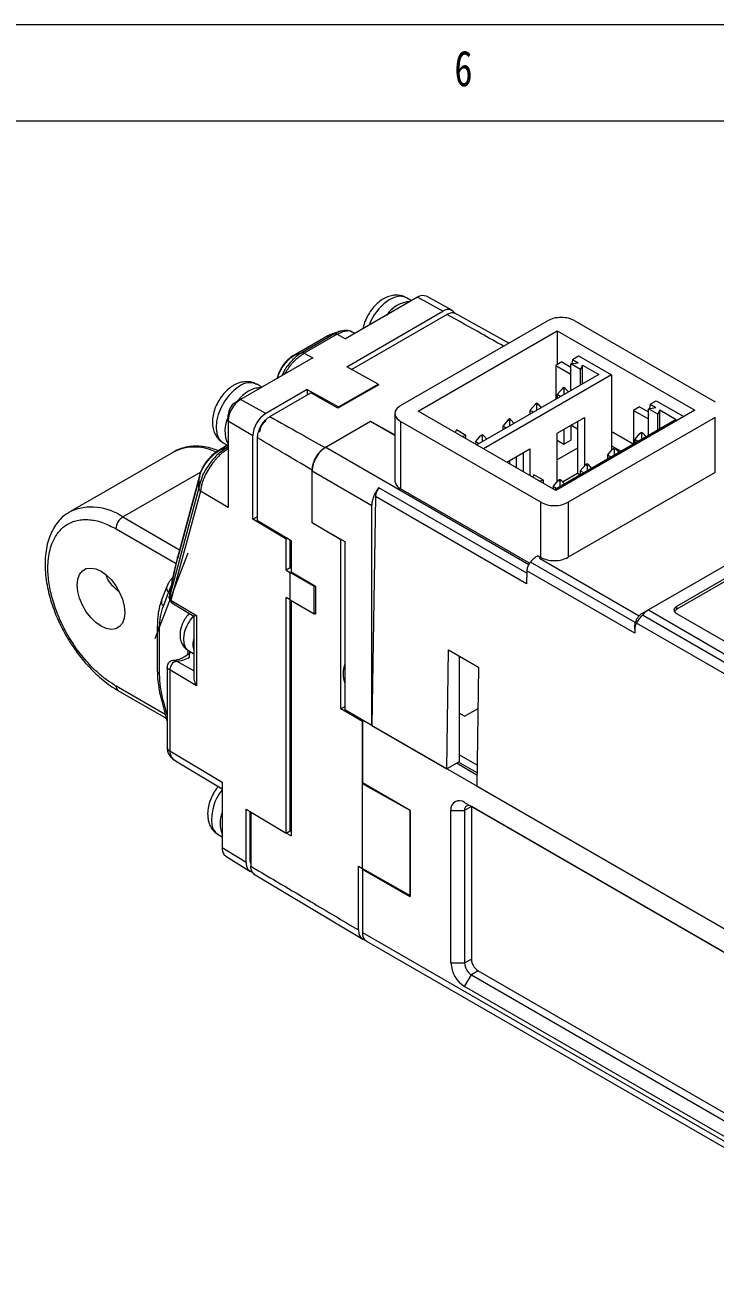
# Paper-space layout '시트2-ENG' of a CAD drawing. Header units: millimetres. Extents: x 5 to 415, y 5 to 292.
# Drawn here: x 261.9 to 297.7, y 227.4 to 292 of the extents above; entities that cross this region are included whole.
import ezdxf

# ---------------------------------------------------------------- set-up
doc = ezdxf.new("R2010")
doc.units = ezdxf.units.MM
doc.linetypes.add('CENTERX2', pattern=[20.32, 12.7, -2.54, 2.54, -2.54])
doc.layers.add('CENTER_LINE', color=7, linetype='CENTERX2')
doc.styles.add('SLDTEXTSTYLE3', font='TXT', dxfattribs={"width": 0.75})

psp = doc.layouts.new('시트2-ENG')

# ---------------------------------------------------------------- linework, layer by layer
at = {"color": 7, "linetype": 'Continuous', "lineweight": 18}
for p, q in [((415, 292), (5, 292)), ((410.25, 287), (10, 287)), ((284.035, 277.176), (282.711, 277.903)), ((282.257, 277.854), (278.513, 275.693)), ((281.943, 277.673), (281.683, 277.823)), ((283.565, 277.125), (282.257, 277.854)), ((278.58, 274.248), (283.565, 277.125)), ((278.83, 274.109), (283.778, 276.965)), ((281.373, 272.227), (289.01, 276.635)), ((286.992, 275.47), (284.196, 277.028)), ((290.424, 276.635), (297.708, 272.431)), ((277.947, 275.96), (276.244, 274.976)), ((278.073, 275.938), (276.369, 274.954)), ((277.947, 275.96), (277.596, 275.851)), ((278.159, 276.06), (277.815, 275.946)), ((278.073, 275.938), (278.513, 275.693)), ((278.295, 276.105), (278.199, 276.073)), ((279.007, 275.978), (278.883, 276.047)), ((282.293, 271.941), (289.505, 276.104)), ((289.505, 276.104), (296.647, 271.982)), ((289.505, 276.104), (289.505, 274.349)), ((277.53, 275.823), (275.821, 274.836)), ((277.596, 275.851), (275.893, 274.868)), ((277.726, 275.914), (277.522, 275.818)), ((276.809, 274.709), (273.065, 272.548)), ((275.893, 274.868), (276.244, 274.976)), ((276.369, 274.954), (276.809, 274.709)), ((290.302, 274.624), (290.62, 274.808)), ((290.62, 274.808), (292.334, 273.818)), ((280.207, 273.341), (278.58, 274.248)), ((289.753, 274.492), (289.434, 274.308)), ((289.434, 274.308), (290.177, 273.88)), ((289.434, 274.308), (289.434, 272.553)), ((289.753, 274.492), (290.211, 274.227)), ((290.211, 274.082), (290.177, 273.88)), ((290.211, 274.391), (290.601, 274.451)), ((290.709, 274.103), (290.211, 274.391)), ((290.211, 273.001), (290.211, 274.391)), ((290.302, 274.624), (290.264, 274.399)), ((290.302, 274.624), (290.601, 274.451)), ((290.813, 274.329), (290.709, 274.103)), ((290.709, 273.289), (290.709, 274.103)), ((290.813, 274.329), (291.662, 273.839)), ((290.813, 273.349), (290.813, 274.329)), ((274.997, 273.743), (274.964, 273.644)), ((274.988, 273.658), (275.001, 273.698)), ((291.662, 273.839), (285.333, 270.185)), ((292.334, 273.818), (285.687, 269.981)), ((292.334, 273.818), (292.334, 269.9)), ((274.165, 273.183), (273.904, 273.333)), ((276.53, 273.064), (274.373, 271.819)), ((274.585, 271.658), (276.706, 272.883)), ((276.53, 273.064), (278.156, 272.158)), ((276.53, 273.064), (276.53, 272.781)), ((278.121, 272.086), (276.706, 272.883)), ((280.242, 273.311), (278.121, 272.086)), ((278.156, 272.158), (280.207, 273.341)), ((280.207, 273.341), (280.207, 273.291)), ((280.207, 273.331), (280.242, 273.311)), ((289.505, 272.798), (289.788, 273.124)), ((289.682, 272.696), (289.505, 272.798)), ((289.505, 272.798), (289.505, 272.594)), ((289.859, 273.165), (289.788, 273.124)), ((289.788, 273.124), (289.859, 273.084)), ((289.929, 273.124), (289.859, 273.165)), ((289.859, 273.084), (289.929, 273.124)), ((289.859, 273.084), (289.859, 272.798)), ((289.929, 273.124), (290.094, 272.934)), ((273.065, 272.548), (272.782, 272.378)), ((274.373, 271.819), (273.065, 272.548)), ((278.156, 272.158), (278.156, 272.107)), ((288.091, 271.981), (288.374, 272.308)), ((288.444, 272.349), (288.374, 272.308)), ((288.374, 272.308), (288.444, 272.267)), ((288.515, 272.308), (288.444, 272.349)), ((288.444, 272.267), (288.515, 272.308)), ((288.444, 271.982), (288.444, 272.267)), ((288.515, 272.308), (288.68, 272.118)), ((293.783, 272.165), (293.465, 271.981)), ((293.783, 272.165), (294.241, 271.901)), ((294.241, 272.064), (294.632, 272.124)), ((294.739, 271.777), (294.241, 272.064)), ((294.241, 270.674), (294.241, 272.064)), ((294.332, 272.297), (294.294, 272.072)), ((294.332, 272.297), (294.65, 272.481)), ((294.332, 272.297), (294.632, 272.124)), ((294.65, 272.481), (296.081, 271.655)), ((272.415, 271.422), (272.42, 271.752)), ((272.415, 271.422), (272.415, 266.931)), ((273.7, 270.654), (272.415, 271.422)), ((277.449, 270.045), (279.818, 271.413)), ((279.818, 271.41), (277.484, 270.063)), ((279.818, 271.413), (281.08, 270.702)), ((279.818, 271.41), (279.818, 271.413)), ((281.08, 270.681), (279.818, 271.41)), ((281.08, 271.819), (281.08, 268.307)), ((288.657, 267.206), (281.373, 271.41)), ((281.373, 271.41), (281.373, 267.899)), ((289.434, 267.818), (282.293, 271.941)), ((286.959, 271.492), (286.677, 271.165)), ((287.03, 271.532), (286.959, 271.492)), ((286.959, 271.492), (287.03, 271.451)), ((287.101, 271.492), (287.03, 271.532)), ((287.03, 271.451), (287.101, 271.492)), ((287.03, 271.451), (287.03, 271.165)), ((287.266, 271.301), (287.101, 271.492)), ((288.268, 271.879), (288.091, 271.981)), ((288.091, 271.981), (288.091, 271.777)), ((295.692, 271.512), (289.364, 267.859)), ((296.647, 271.982), (289.434, 267.818)), ((289.505, 270.798), (290.919, 271.614)), ((297.708, 271.614), (290.071, 267.206)), ((290.566, 271.41), (290.566, 270.022)), ((290.919, 271.614), (290.919, 269.083)), ((293.465, 271.981), (294.207, 271.553)), ((293.465, 271.981), (293.465, 270.226)), ((294.241, 271.755), (294.207, 271.553)), ((294.844, 272.002), (294.739, 271.777)), ((294.739, 270.962), (294.739, 271.777)), ((294.844, 272.002), (295.692, 271.512)), ((294.844, 271.022), (294.844, 272.002)), ((297.708, 268.756), (297.708, 271.614)), ((284.271, 270.962), (284.211, 270.833)), ((284.769, 270.674), (284.271, 270.962)), ((286.853, 271.063), (286.677, 271.165)), ((286.677, 271.165), (286.677, 270.961)), ((289.505, 268.267), (289.505, 270.798)), ((289.859, 271.002), (289.859, 270.226)), ((290.212, 271.206), (290.212, 270.43)), ((290.566, 271.001), (290.212, 271.205)), ((293.464, 270.226), (292.334, 270.879)), ((292.334, 270.879), (293.464, 270.226)), ((293.536, 270.471), (293.818, 270.798)), ((293.889, 270.838), (293.818, 270.798)), ((293.818, 270.798), (293.889, 270.757)), ((293.96, 270.798), (293.889, 270.838)), ((293.889, 270.757), (293.96, 270.798)), ((293.889, 270.757), (293.889, 270.471)), ((293.96, 270.798), (294.125, 270.607)), ((272.155, 270.302), (272.415, 270.152)), ((273.7, 266.324), (273.7, 270.654)), ((273.945, 266.262), (273.945, 270.55)), ((284.546, 270.64), (284.769, 270.674)), ((284.769, 270.511), (284.769, 270.674)), ((285.262, 270.349), (285.545, 270.675)), ((285.439, 270.247), (285.262, 270.349)), ((285.262, 270.349), (285.262, 270.226)), ((285.616, 270.716), (285.545, 270.675)), ((285.545, 270.675), (285.616, 270.634)), ((285.687, 270.675), (285.616, 270.716)), ((285.616, 270.634), (285.687, 270.675)), ((285.616, 270.634), (285.616, 270.349)), ((285.687, 270.675), (285.852, 270.485)), ((289.505, 270.43), (289.859, 270.226)), ((289.859, 270.226), (290.212, 270.43)), ((292.334, 270.144), (292.828, 269.859)), ((293.712, 270.369), (293.536, 270.471)), ((293.536, 270.471), (293.536, 270.267)), ((269.573, 269.817), (264.199, 266.714)), ((272.334, 270.034), (272.003, 269.932)), ((272.415, 270.09), (272.334, 270.034)), ((286.889, 269.287), (288.091, 269.981)), ((287.384, 269.573), (287.384, 269.002)), ((287.737, 269.777), (287.737, 268.798)), ((288.091, 269.981), (288.091, 268.594)), ((290.566, 270.022), (289.505, 269.409)), ((290.566, 270.022), (290.566, 268.715)), ((292.121, 269.655), (292.404, 269.981)), ((292.298, 269.553), (292.121, 269.655)), ((292.121, 269.655), (292.121, 269.451)), ((292.475, 270.022), (292.404, 269.981)), ((292.404, 269.981), (292.475, 269.94)), ((292.546, 269.981), (292.475, 270.022)), ((292.475, 269.94), (292.546, 269.981)), ((292.475, 269.655), (292.475, 269.94)), ((292.546, 269.981), (292.711, 269.791)), ((276.774, 266.143), (276.774, 268.877)), ((276.777, 268.838), (279.888, 267.042)), ((276.777, 266.143), (276.777, 268.838)), ((287.03, 269.369), (287.03, 269.206)), ((290.99, 269.165), (290.707, 268.838)), ((290.884, 268.736), (290.707, 268.838)), ((290.707, 268.838), (290.707, 268.634)), ((291.061, 269.206), (290.99, 269.165)), ((290.99, 269.165), (291.061, 269.124)), ((291.131, 269.165), (291.061, 269.206)), ((291.061, 269.124), (291.131, 269.165)), ((291.061, 269.124), (291.061, 268.838)), ((291.296, 268.974), (291.131, 269.165)), ((270.909, 268.461), (269.787, 264.275)), ((270.927, 268.584), (269.804, 264.394)), ((270.897, 267.953), (270.909, 268.461)), ((270.941, 268.566), (270.909, 268.461)), ((288.302, 268.635), (288.242, 268.506)), ((288.799, 268.348), (288.302, 268.635)), ((288.576, 268.313), (288.799, 268.348)), ((288.799, 268.184), (288.799, 268.348)), ((289.293, 268.022), (289.576, 268.348)), ((289.646, 268.389), (289.576, 268.348)), ((289.576, 268.348), (289.646, 268.308)), ((289.717, 268.348), (289.646, 268.389)), ((289.646, 268.308), (289.717, 268.348)), ((289.646, 268.308), (289.646, 268.022)), ((289.717, 268.348), (289.882, 268.158)), ((289.788, 268.266), (290.566, 268.715)), ((297.708, 268.756), (290.071, 264.348)), ((290.566, 268.715), (290.707, 268.634)), ((270.897, 267.953), (269.37, 262.289)), ((270.977, 267.791), (269.449, 262.127)), ((272.415, 266.931), (270.977, 267.791)), ((288.066, 264.036), (281.373, 267.899)), ((289.47, 267.92), (289.293, 268.022)), ((289.293, 268.022), (289.293, 267.9)), ((280.067, 267.506), (279.888, 255.61)), ((279.888, 255.61), (279.888, 267.042)), ((287.916, 262.975), (280.067, 267.506)), ((288.657, 264.346), (288.657, 267.206)), ((290.071, 267.206), (290.071, 264.348)), ((303.435, 266.92), (294.243, 261.613)), ((264.158, 266.69), (264.199, 266.714)), ((273.7, 266.324), (273.945, 266.466)), ((275.437, 265.286), (273.7, 266.324)), ((273.945, 266.262), (275.692, 265.229)), ((276.774, 266.143), (276.777, 266.145)), ((278.276, 265.255), (276.774, 266.143)), ((276.777, 266.143), (278.474, 265.163)), ((295.728, 261.817), (303.082, 266.062)), ((303.082, 265.899), (295.728, 261.654)), ((275.517, 265.332), (275.437, 265.286)), ((275.437, 263.678), (275.437, 265.286)), ((275.646, 263.798), (275.646, 265.256)), ((275.692, 265.229), (275.692, 263.596)), ((278.296, 265.267), (278.276, 265.255)), ((278.276, 256.475), (278.276, 265.255)), ((278.474, 265.163), (278.474, 256.426)), ((288.515, 264.425), (288.657, 264.346)), ((288.657, 264.348), (288.586, 264.307)), ((275.646, 263.798), (275.437, 263.678)), ((275.437, 263.678), (275.646, 263.553)), ((275.692, 263.771), (275.646, 263.798)), ((293.56, 260.961), (288.114, 264.103)), ((269.517, 263.092), (269.361, 262.301)), ((269.52, 263.147), (269.373, 262.406)), ((269.522, 263.158), (269.52, 263.147)), ((275.646, 262.132), (275.646, 263.553)), ((276.883, 262.839), (275.646, 263.553)), ((275.692, 263.596), (276.949, 262.852)), ((287.926, 263.64), (287.916, 262.975)), ((293.536, 260.402), (287.926, 263.64)), ((269.237, 262.833), (268.963, 262.122)), ((269.054, 261.815), (269.328, 262.526)), ((276.883, 262.839), (276.928, 262.864)), ((276.883, 261.418), (276.883, 262.839)), ((276.949, 262.852), (276.949, 261.398)), ((269.361, 262.301), (269.361, 262.317)), ((269.449, 262.127), (270.776, 261.334)), ((269.503, 261.98), (270.64, 261.291)), ((275.646, 262.132), (275.437, 262.256)), ((275.437, 250.019), (275.437, 262.256)), ((275.646, 262.132), (276.883, 261.418)), ((275.646, 250.139), (275.646, 262.132)), ((275.692, 262.105), (275.692, 249.88)), ((295.728, 261.654), (295.728, 261.817)), ((270.342, 261.471), (270.342, 261.358)), ((270.636, 261.3), (270.636, 258.103)), ((270.776, 261.334), (270.776, 257.667)), ((276.883, 261.418), (276.949, 261.455)), ((276.949, 261.398), (276.9, 261.427)), ((294.243, 261.613), (293.889, 261.409)), ((298.526, 258.694), (293.929, 261.347)), ((294.243, 261.613), (298.839, 258.96)), ((298.485, 259.817), (295.728, 261.409)), ((268.74, 260.807), (268.74, 258.442)), ((268.858, 258.279), (268.858, 260.643)), ((293.536, 260.609), (293.536, 260.664)), ((293.536, 260.609), (293.536, 260.402)), ((298.432, 258.162), (293.629, 260.935)), ((270.321, 259.285), (270.343, 259.465)), ((270.342, 259.523), (270.342, 259.465)), ((270.343, 259.465), (270.35, 259.515)), ((270.354, 259.506), (270.636, 259.343)), ((270.407, 259.159), (270.418, 259.165)), ((270.414, 259.471), (270.411, 259.331)), ((270.418, 259.165), (270.426, 259.464)), ((283.778, 253.365), (283.87, 259.542)), ((283.87, 259.542), (285.426, 258.644)), ((284.414, 259.229), (284.414, 253.732)), ((269.247, 258.647), (269.247, 254.489)), ((269.387, 258.498), (269.387, 254.289)), ((270.776, 257.667), (269.387, 258.498)), ((278.452, 258.721), (278.474, 258.641)), ((285.426, 258.644), (285.333, 252.467)), ((266.698, 257.435), (269.204, 255.989)), ((268.95, 256.941), (269.224, 255.914)), ((278.474, 256.59), (278.276, 256.475)), ((269.224, 255.913), (269.247, 255.861)), ((279.393, 255.814), (278.276, 256.475)), ((279.888, 255.61), (278.474, 256.426)), ((279.395, 255.895), (279.393, 255.894)), ((284.697, 256.098), (284.414, 256.261)), ((284.697, 256.098), (285.394, 256.5)), ((308.88, 238.872), (279.393, 255.894)), ((279.393, 255.894), (279.393, 252.628)), ((279.393, 252.589), (279.393, 255.814)), ((279.888, 255.61), (283.778, 253.365)), ((269.387, 254.289), (272.102, 252.665)), ((285.349, 253.556), (284.414, 254.096)), ((269.65, 253.805), (269.694, 253.776)), ((269.692, 253.772), (272.102, 252.331)), ((284.414, 253.732), (283.778, 253.365)), ((285.342, 253.03), (284.269, 253.649)), ((285.343, 253.151), (284.375, 253.71)), ((272.102, 252.665), (272.102, 249.28)), ((281.868, 251.199), (279.393, 252.628)), ((279.427, 252.608), (279.393, 252.589)), ((279.393, 248.18), (279.393, 252.589)), ((281.863, 251.198), (279.393, 252.589)), ((285.333, 252.467), (306.051, 240.507)), ((284.697, 251.608), (305.698, 239.484)), ((284.697, 251.608), (285.05, 251.403)), ((285.05, 251.403), (284.697, 251.199)), ((305.707, 239.479), (285.05, 251.403)), ((285.05, 251.403), (285.05, 243.483)), ((273.353, 251.264), (275.437, 250.019)), ((273.353, 248.507), (273.353, 251.264)), ((273.561, 248.623), (273.561, 251.14)), ((273.596, 251.119), (273.608, 251.112)), ((273.596, 251.119), (273.596, 248.302)), ((273.596, 251.119), (273.596, 251.119)), ((281.867, 251.2), (281.863, 251.198)), ((281.863, 251.198), (281.863, 246.788)), ((281.868, 246.708), (281.868, 251.199)), ((283.99, 243.279), (283.99, 251.199)), ((283.99, 251.199), (284.697, 251.199)), ((284.697, 251.199), (284.697, 243.279)), ((275.437, 250.019), (275.646, 250.139)), ((275.692, 250.112), (275.646, 250.139)), ((271.907, 249.948), (272.102, 249.835)), ((275.447, 250.024), (275.692, 249.88)), ((272.102, 249.28), (273.353, 248.507)), ((272.298, 248.829), (273.552, 248.054)), ((279.184, 248.303), (279.393, 248.18)), ((279.184, 244.996), (279.184, 248.303)), ((279.393, 248.18), (281.863, 246.788)), ((279.393, 248.18), (279.393, 248.137)), ((279.431, 248.158), (279.393, 248.137)), ((273.74, 247.916), (279.418, 244.524)), ((281.868, 246.708), (279.393, 248.137)), ((279.393, 248.137), (279.393, 244.871)), ((281.868, 246.792), (281.863, 246.788)), ((279.393, 244.871), (308.88, 227.849)), ((279.601, 244.413), (309.105, 227.38)), ((283.99, 243.279), (284.697, 243.279)), ((284.697, 243.279), (285.05, 243.483)), ((284.697, 242.054), (285.05, 242.666)), ((285.404, 242.871), (285.05, 242.666)), ((285.05, 242.666), (306.051, 230.543)), ((285.404, 242.871), (306.405, 230.747)), ((305.698, 229.93), (284.697, 242.054))]:
    psp.add_line(p, q, dxfattribs=at)
at = {"color": 8, "linetype": 'Continuous', "lineweight": 18}
for p, q in [((277.596, 275.851), (277.728, 275.91)), ((275.837, 274.831), (275.893, 274.868)), ((272.003, 269.932), (272.373, 270.176)), ((272.003, 269.932), (271.93, 269.884)), ((277.484, 270.063), (288.027, 263.976)), ((266.948, 266.442), (270.984, 268.772)), ((287.924, 263.524), (280.245, 267.956)), ((266.948, 266.442), (269.897, 264.74)), ((266.595, 265.83), (269.714, 264.029)), ((288.586, 264.307), (293.77, 261.314)), ((269.328, 262.526), (269.389, 262.49)), ((270.636, 258.455), (269.736, 258.951)), ((269.151, 256.189), (266.595, 257.664)), ((269.247, 256.158), (269.054, 256.881)), ((273.596, 248.603), (273.561, 248.623))]:
    psp.add_line(p, q, dxfattribs=at)
at = {"color": 8, "linetype": 'Continuous', "lineweight": 18, "flags": 128}
for points in [[(281.683, 277.823), (281.552, 277.879), (281.313, 277.904), (281.049, 277.849), (280.773, 277.716), (280.499, 277.513), (280.24, 277.249), (280.009, 276.939), (279.819, 276.596), (279.734, 276.397)], [(273.011, 273.235), (272.736, 273.036), (272.476, 272.776), (272.243, 272.467), (272.05, 272.126), (271.907, 271.769), (271.819, 271.415), (271.792, 271.081), (271.827, 270.784), (271.923, 270.539), (272.074, 270.358), (272.155, 270.302)], [(269.787, 264.275), (269.794, 264.345), (269.804, 264.394)], [(269.52, 263.147), (269.518, 263.135), (269.517, 263.092)], [(270.141, 260.429), (270.096, 260.13), (270.117, 259.865), (270.201, 259.654), (270.344, 259.512), (270.354, 259.506)], [(269.054, 256.881), (269.007, 256.892), (268.974, 256.909), (268.954, 256.931), (268.951, 256.939)], [(269.247, 255.883), (269.228, 255.904), (269.224, 255.914)]]:
    psp.add_lwpolyline(points, dxfattribs=at)
at = {"color": 7, "linetype": 'Continuous', "lineweight": 18, "flags": 128}
psp.add_lwpolyline([(267.054, 261.482), (267.023, 261.182), (266.932, 260.932), (266.784, 260.747), (266.589, 260.633), (266.354, 260.599), (266.092, 260.644), (265.817, 260.767), (265.542, 260.962), (265.28, 261.218), (265.045, 261.524), (264.85, 261.864), (264.702, 262.22), (264.611, 262.574), (264.58, 262.91), (264.611, 263.21), (264.702, 263.46), (264.85, 263.645), (265.045, 263.759), (265.28, 263.793), (265.542, 263.748), (265.817, 263.625), (266.092, 263.43), (266.354, 263.173), (266.589, 262.868), (266.784, 262.528), (266.932, 262.172), (267.023, 261.817), (267.054, 261.482)], dxfattribs=at)
at = {"color": 7, "linetype": 'Continuous', "lineweight": 18}
for centre, radius, start, end in [((282.527, 277.476), 0.465, 66.72797, 125.52681), ((281.994, 276.024), 1.617, 93.97714, 146.01749), ((283.829, 276.807), 0.413, 35.3405, 129.60422), ((274.706, 270.99), 2.335, 121.97308, 140.31971), ((274.056, 272.097), 1.051, 87.39343, 123.86296), ((273.826, 271.358), 1.412, 122.60548, 177.39452), ((273.206, 271.716), 0.787, 122.60548, 177.39452), ((273.839, 270.933), 1.591, 153.1978, 206.52494), ((275.161, 270.587), 1.462, 122.60548, 177.39452), ((274.751, 270.824), 0.701, 122.60548, 177.39452), ((267.362, 265.795), 0.768, 122.60548, 177.39452), ((269.589, 262.296), 0.219, 181.66396, 230.32578), ((294.89, 260.531), 1.261, 120.89883, 139.63614), ((271.703, 259.819), 1.115, 163.08184, 196.95413), ((279.889, 258.305), 1.5, 160.54426, 199.45574), ((284.421, 251.269), 0.437, 50.79671, 189.21404), ((284.912, 251.234), 0.218, 50.79671, 189.21404), ((273.626, 250.54), 1.623, 159.88872, 200.11128), ((279.883, 244.817), 0.493, 173.70115, 234.98667), ((285.525, 243.349), 1.537, 182.60548, 237.39452), ((285.464, 243.314), 0.768, 182.60548, 237.39452), ((285.818, 243.518), 0.768, 182.60548, 237.39452)]:
    psp.add_arc(centre, radius, start, end, dxfattribs=at)
at = {"color": 8, "linetype": 'Continuous', "lineweight": 18}
for centre, radius, start, end in [((273.539, 272.54), 0.873, 65.25174, 127.22881), ((270.672, 267.626), 2.451, 63.5043, 116.65188), ((265.334, 264.159), 2.797, 54.73884, 113.95071), ((269.513, 262.747), 0.288, 161.51779, 230.08068), ((269.24, 262.036), 0.289, 162.81116, 229.99819), ((272.16, 259.908), 2.085, 137.86372, 165.52599), ((268.942, 260.828), 0.203, 186.96343, 245.51387), ((268.941, 258.462), 0.201, 185.6948, 245.62534), ((266.846, 257.64), 0.253, 174.45031, 233.49489), ((269.493, 254.512), 0.248, 185.36197, 244.61207), ((273.992, 250.732), 2.433, 140.93128, 186.4994), ((272.294, 250.565), 0.728, 188.55798, 237.8961)]:
    psp.add_arc(centre, radius, start, end, dxfattribs=at)
at = {"color": 7, "linetype": 'Continuous', "lineweight": 18}
psp.add_ellipse((274.06, 248.915), major_axis=(0.5, 0.866), ratio=0.577206, start_param=2.356266, end_param=3.410612, dxfattribs=at)
for points, knots in [([(281.673, 277.817), (281.637, 277.84), (281.524, 277.913), (281.301, 277.962), (281.028, 277.966), (280.753, 277.903), (280.481, 277.779), (280.213, 277.591), (279.964, 277.344), (279.744, 277.05), (279.571, 276.723), (279.46, 276.441), (279.432, 276.272), (279.424, 276.219)], [0, 0, 0, 0, 0.0419063, 0.1331525, 0.2225252, 0.3141612, 0.4113385, 0.5151275, 0.6231365, 0.731526, 0.8400668, 0.9498173, 1, 1, 1, 1]), ([(283.778, 276.965), (283.849, 276.997), (283.991, 277.061), (284.146, 277.063), (284.205, 277.015), (284.219, 277.004)], [0, 0, 0, 0, 0.436701, 0.873404, 1, 1, 1, 1]), ([(277.728, 275.91), (277.753, 275.924), (277.785, 275.941), (277.811, 275.943), (277.817, 275.944)], [0, 0, 0, 0, 0.763439, 1, 1, 1, 1]), ([(278.783, 276.069), (278.736, 276.092), (278.589, 276.163), (278.401, 276.124), (278.273, 276.098)], [0, 0, 0, 0, 0.321883, 1, 1, 1, 1]), ([(275.84, 274.847), (275.752, 274.79), (275.568, 274.67), (275.305, 274.388), (275.119, 274.093), (275.01, 273.827), (274.987, 273.693), (274.975, 273.624)], [0, 0, 0, 0, 0.2044396, 0.4316898, 0.6920933, 0.8387713, 1, 1, 1, 1]), ([(273.894, 273.327), (273.851, 273.354), (273.729, 273.429), (273.497, 273.475), (273.224, 273.472), (272.948, 273.406), (272.775, 273.315), (272.685, 273.267)], [0, 0, 0, 0, 0.119329, 0.335355, 0.5478, 0.766464, 1, 1, 1, 1]), ([(272.685, 273.267), (272.629, 273.231), (272.478, 273.134), (272.253, 272.928), (272.023, 272.645), (271.834, 272.325), (271.694, 271.983), (271.609, 271.626), (271.592, 271.283), (271.642, 270.973), (271.748, 270.705), (271.911, 270.487), (272.056, 270.348), (272.152, 270.307), (272.166, 270.301)], [0, 0, 0, 0, 0.057293, 0.154697, 0.252129, 0.349582, 0.447857, 0.547959, 0.651336, 0.741481, 0.826015, 0.906812, 0.986036, 1, 1, 1, 1]), ([(273.945, 270.55), (273.952, 270.637), (273.967, 270.812), (274.077, 271.097), (274.239, 271.358), (274.419, 271.55), (274.538, 271.627), (274.585, 271.658)], [0, 0, 0, 0, 0.214702, 0.429404, 0.644089, 0.858766, 1, 1, 1, 1]), ([(274.585, 271.658), (275.12, 271.358), (276.076, 270.82), (277.029, 270.282), (277.449, 270.045)], [0, 0, 0, 0, 0.560004, 1, 1, 1, 1]), ([(271.91, 269.883), (271.805, 269.921), (271.566, 270.01), (271.193, 270.089), (270.794, 270.127), (270.401, 270.107), (270.022, 270.02), (269.752, 269.925), (269.622, 269.84), (269.6, 269.826)], [0, 0, 0, 0, 0.127308, 0.292076, 0.45787, 0.624853, 0.793756, 0.966207, 1, 1, 1, 1]), ([(272.359, 270.184), (272.319, 270.154), (272.162, 270.035), (272.011, 269.947), (271.899, 269.882)], [0, 0, 0, 0, 0.254513, 1, 1, 1, 1]), ([(276.774, 268.877), (276.246, 269.19), (275.303, 269.749), (274.36, 270.306), (273.945, 270.55)], [0, 0, 0, 0, 0.560005, 1, 1, 1, 1]), ([(272.334, 270.034), (272.166, 269.918), (271.83, 269.686), (271.374, 269.132), (271.026, 268.518), (270.94, 268.141), (270.897, 267.953)], [0, 0, 0, 0, 0.2502245, 0.5000044, 0.7497637, 1, 1, 1, 1]), ([(270.909, 268.461), (270.948, 268.595), (271.024, 268.859), (271.256, 269.23), (271.475, 269.497), (271.71, 269.735), (271.888, 269.855), (272.003, 269.932)], [0, 0, 0, 0, 0.256012, 0.50256, 0.638236, 0.766006, 1, 1, 1, 1]), ([(271.951, 269.912), (271.85, 269.847), (271.639, 269.71), (271.33, 269.389), (271.108, 269.057), (270.971, 268.76), (270.935, 268.611), (270.916, 268.533)], [0, 0, 0, 0, 0.206748, 0.436121, 0.696813, 0.842091, 1, 1, 1, 1]), ([(277.449, 270.045), (277.373, 269.993), (277.221, 269.888), (277.019, 269.637), (276.867, 269.351), (276.786, 269.086), (276.777, 268.936), (276.774, 268.877)], [0, 0, 0, 0, 0.214702, 0.429406, 0.644091, 0.858768, 1, 1, 1, 1]), ([(270.897, 267.953), (270.898, 267.939), (270.899, 267.911), (270.916, 267.875), (270.939, 267.838), (270.959, 267.808), (270.972, 267.796), (270.977, 267.791)], [0, 0, 0, 0, 0.249886, 0.499926, 0.747959, 0.907794, 1, 1, 1, 1]), ([(264.155, 266.678), (264.086, 266.636), (263.894, 266.522), (263.638, 266.267), (263.388, 265.932), (263.194, 265.556), (263.048, 265.138), (262.953, 264.684), (262.909, 264.202), (262.913, 263.699), (262.964, 263.182), (263.059, 262.662), (263.19, 262.154), (263.346, 261.683), (263.507, 261.273), (263.677, 260.894), (263.843, 260.563), (263.965, 260.347), (264.015, 260.258)], [0, 0, 0, 0, 0.042969, 0.118136, 0.187716, 0.258328, 0.329684, 0.40132, 0.472819, 0.543839, 0.614111, 0.683278, 0.750486, 0.81324, 0.867256, 0.911172, 0.963108, 1, 1, 1, 1]), ([(266.595, 257.664), (266.446, 257.756), (266.15, 257.939), (265.713, 258.291), (265.205, 258.775), (264.642, 259.436), (264.077, 260.293), (263.693, 261.061), (263.45, 261.681), (263.259, 262.275), (263.1, 262.995), (263.046, 263.711), (263.077, 264.29), (263.161, 264.747), (263.327, 265.239), (263.618, 265.72), (264.077, 266.108), (264.55, 266.278), (264.966, 266.319), (265.385, 266.296), (265.928, 266.174), (266.373, 265.944), (266.595, 265.83)], [0, 0, 0, 0, 0.040136, 0.079945, 0.120066, 0.184354, 0.250008, 0.315661, 0.34783, 0.380032, 0.439999, 0.5, 0.540114, 0.579922, 0.620066, 0.684355, 0.750008, 0.815661, 0.84783, 0.880033, 0.939991, 1, 1, 1, 1]), ([(269.807, 264.403), (269.759, 264.215), (269.662, 263.84), (269.569, 263.386), (269.522, 263.159)], [0, 0, 0, 0, 0.5006412, 1, 1, 1, 1]), ([(269.517, 263.092), (269.562, 263.31), (269.651, 263.744), (269.742, 264.099), (269.787, 264.275)], [0, 0, 0, 0, 0.504153, 1, 1, 1, 1]), ([(266.085, 263.411), (266.095, 263.367), (266.137, 263.191), (266.366, 262.895), (266.621, 262.684), (266.756, 262.573)], [0, 0, 0, 0, 0.135206, 0.543251, 1, 1, 1, 1]), ([(269.548, 263.314), (269.515, 263.275), (269.447, 263.196), (269.361, 263.074), (269.288, 262.952), (269.256, 262.876), (269.239, 262.838)], [0, 0, 0, 0, 0.244288, 0.492398, 0.744267, 1, 1, 1, 1]), ([(268.969, 262.117), (268.941, 262.047), (268.862, 261.85), (268.788, 261.484), (268.741, 261.115), (268.745, 260.879), (268.746, 260.804)], [0, 0, 0, 0, 0.1815, 0.513513, 0.844576, 1, 1, 1, 1]), ([(269.359, 262.237), (269.358, 262.244), (269.353, 262.265), (269.358, 262.287), (269.361, 262.301)], [0, 0, 0, 0, 0.312054, 1, 1, 1, 1]), ([(269.357, 262.238), (269.36, 262.219), (269.367, 262.181), (269.391, 262.122), (269.427, 262.065), (269.474, 262.015), (269.515, 261.983), (269.54, 261.972), (269.546, 261.969)], [0, 0, 0, 0, 0.1727187, 0.3567827, 0.5492041, 0.7463777, 0.944678, 1, 1, 1, 1]), ([(269.37, 262.289), (269.369, 262.287), (269.368, 262.283), (269.366, 262.277), (269.363, 262.278), (269.361, 262.285), (269.361, 262.296), (269.361, 262.301)], [0, 0, 0, 0, 0.1072724, 0.2162658, 0.4632621, 0.7330696, 1, 1, 1, 1]), ([(269.449, 262.127), (269.451, 262.095), (269.454, 262.046), (269.477, 262.001), (269.495, 261.987), (269.504, 261.98)], [0, 0, 0, 0, 0.474028, 0.741263, 1, 1, 1, 1]), ([(270.413, 261.429), (270.396, 261.415), (270.305, 261.337), (270.171, 261.148), (270.033, 260.896), (269.983, 260.724), (269.961, 260.65)], [0, 0, 0, 0, 0.071167, 0.405124, 0.743617, 1, 1, 1, 1]), ([(270.776, 261.334), (270.776, 261.333), (270.747, 261.321), (270.689, 261.299), (270.639, 261.281), (270.641, 261.292), (270.641, 261.293)], [0, 0, 0, 0, 0.01067, 0.397273, 0.95858, 1, 1, 1, 1]), ([(293.889, 261.409), (293.854, 261.385), (293.784, 261.337), (293.688, 261.226), (293.608, 261.098), (293.576, 261.006), (293.561, 260.961)], [0, 0, 0, 0, 0.249826, 0.499768, 0.749826, 1, 1, 1, 1]), ([(293.629, 260.935), (293.648, 260.965), (293.685, 261.023), (293.76, 261.133), (293.843, 261.245), (293.901, 261.314), (293.929, 261.347)], [0, 0, 0, 0, 0.268331, 0.522065, 0.764688, 1, 1, 1, 1]), ([(295.728, 261.654), (295.682, 261.625), (295.625, 261.588), (295.612, 261.541), (295.609, 261.531)], [0, 0, 0, 0, 0.793162, 1, 1, 1, 1]), ([(269.961, 260.65), (269.948, 260.591), (269.916, 260.438), (269.916, 260.199), (269.973, 259.946), (270.092, 259.731), (270.225, 259.579), (270.329, 259.528), (270.361, 259.513)], [0, 0, 0, 0, 0.134775, 0.348136, 0.545965, 0.733655, 0.917451, 1, 1, 1, 1]), ([(293.536, 260.664), (293.537, 260.712), (293.539, 260.817), (293.553, 260.91), (293.56, 260.961)], [0, 0, 0, 0, 0.4537894, 1, 1, 1, 1]), ([(293.629, 260.935), (293.602, 260.887), (293.551, 260.797), (293.541, 260.67), (293.536, 260.609)], [0, 0, 0, 0, 0.523313, 1, 1, 1, 1]), ([(264.015, 260.258), (264.129, 260.069), (264.289, 259.804), (264.551, 259.432), (264.784, 259.125), (265.075, 258.781), (265.394, 258.444), (265.738, 258.122), (266.103, 257.826), (266.425, 257.595), (266.626, 257.482), (266.699, 257.441)], [0, 0, 0, 0, 0.158407, 0.222745, 0.329117, 0.438896, 0.555978, 0.677378, 0.801949, 0.928821, 1, 1, 1, 1]), ([(270.35, 259.304), (270.273, 259.251), (270.109, 259.139), (269.875, 259.04), (269.694, 258.996), (269.605, 258.992), (269.575, 258.991)], [0, 0, 0, 0, 0.257533, 0.551795, 0.84445, 1, 1, 1, 1]), ([(269.736, 258.951), (269.843, 258.961), (270.058, 258.981), (270.291, 259.099), (270.407, 259.159)], [0, 0, 0, 0, 0.5, 1, 1, 1, 1]), ([(270.433, 259.368), (270.417, 259.353), (270.389, 259.328), (270.362, 259.311), (270.35, 259.304)], [0, 0, 0, 0, 0.571504, 1, 1, 1, 1]), ([(270.418, 259.165), (270.418, 259.223), (270.418, 259.294), (270.412, 259.325), (270.411, 259.331)], [0, 0, 0, 0, 0.804617, 1, 1, 1, 1]), ([(269.595, 258.991), (269.564, 258.989), (269.504, 258.984), (269.424, 258.95), (269.358, 258.904), (269.3, 258.839), (269.262, 258.759), (269.245, 258.689), (269.248, 258.656), (269.248, 258.65)], [0, 0, 0, 0, 0.1667942, 0.3282169, 0.4775634, 0.6096622, 0.8098198, 0.9654634, 1, 1, 1, 1]), ([(269.629, 258.918), (269.597, 258.895), (269.534, 258.85), (269.454, 258.739), (269.398, 258.614), (269.39, 258.537), (269.387, 258.498)], [0, 0, 0, 0, 0.25, 0.5, 0.75, 1, 1, 1, 1]), ([(269.629, 258.918), (269.649, 258.928), (269.686, 258.946), (269.72, 258.949), (269.736, 258.951)], [0, 0, 0, 0, 0.5237, 1, 1, 1, 1]), ([(268.746, 258.439), (268.745, 258.356), (268.742, 258.118), (268.789, 257.706), (268.86, 257.287), (268.93, 257.03), (268.955, 256.94)], [0, 0, 0, 0, 0.175185, 0.503703, 0.826426, 1, 1, 1, 1]), ([(270.641, 258.103), (270.642, 258.059), (270.646, 257.936), (270.708, 257.786), (270.762, 257.69), (270.776, 257.669), (270.776, 257.667)], [0, 0, 0, 0, 0.304306, 0.842727, 0.990669, 1, 1, 1, 1]), ([(269.249, 254.48), (269.254, 254.415), (269.264, 254.275), (269.358, 254.079), (269.501, 253.901), (269.628, 253.816), (269.691, 253.773)], [0, 0, 0, 0, 0.221266, 0.479283, 0.739689, 1, 1, 1, 1]), ([(271.912, 252.445), (271.875, 252.402), (271.759, 252.269), (271.605, 252.003), (271.457, 251.664), (271.368, 251.308), (271.342, 250.98), (271.374, 250.779), (271.387, 250.693)], [0, 0, 0, 0, 0.087801, 0.274725, 0.462998, 0.654563, 0.852163, 1, 1, 1, 1]), ([(271.387, 250.693), (271.405, 250.624), (271.447, 250.466), (271.57, 250.245), (271.728, 250.06), (271.856, 249.988), (271.907, 249.959)], [0, 0, 0, 0, 0.228342, 0.526437, 0.814474, 1, 1, 1, 1]), ([(272.102, 249.28), (272.111, 249.193), (272.127, 249.02), (272.211, 248.873), (272.288, 248.844), (272.304, 248.838)], [0, 0, 0, 0, 0.450115, 0.889419, 1, 1, 1, 1]), ([(273.596, 248.454), (273.588, 248.47), (273.564, 248.515), (273.562, 248.58), (273.561, 248.623)], [0, 0, 0, 0, 0.3515621, 1, 1, 1, 1]), ([(273.596, 248.302), (274.639, 247.686), (276.502, 246.586), (278.364, 245.482), (279.184, 244.996)], [0, 0, 0, 0, 0.560004, 1, 1, 1, 1]), ([(273.783, 247.904), (273.751, 247.923), (273.669, 247.971), (273.608, 248.119), (273.599, 248.25), (273.596, 248.302)], [0, 0, 0, 0, 0.2772143, 0.7131818, 1, 1, 1, 1]), ([(279.184, 244.996), (279.191, 244.909), (279.207, 244.734), (279.331, 244.569), (279.446, 244.49), (279.523, 244.498), (279.526, 244.499)], [0, 0, 0, 0, 0.32763, 0.65526, 0.982862, 1, 1, 1, 1])]:
    psp.add_open_spline(points, degree=3, knots=knots, dxfattribs=at)
at = {"color": 8, "linetype": 'Continuous', "lineweight": 18}
for points, knots in [([(286.716, 275.311), (286.334, 275.527), (285.355, 276.079), (284.375, 276.63), (283.778, 276.965)], [0, 0, 0, 0, 0.391066, 1, 1, 1, 1]), ([(278.273, 276.091), (278.24, 276.085), (278.138, 276.064), (278.024, 276.002), (277.947, 275.96)], [0, 0, 0, 0, 0.317534, 1, 1, 1, 1]), ([(278.073, 275.938), (278.214, 276.002), (278.502, 276.131), (278.782, 276.133), (278.869, 276.046), (278.877, 276.038)], [0, 0, 0, 0, 0.466349, 0.949327, 1, 1, 1, 1]), ([(274.991, 273.66), (275, 273.703), (275.023, 273.811), (275.106, 273.998), (275.221, 274.201), (275.393, 274.44), (275.623, 274.689), (275.808, 274.811), (275.893, 274.868)], [0, 0, 0, 0, 0.104163, 0.258144, 0.403502, 0.540616, 0.78707, 1, 1, 1, 1]), ([(276.244, 274.976), (276.166, 274.927), (276.011, 274.829), (275.782, 274.622), (275.568, 274.385), (275.354, 274.104), (275.257, 273.896), (275.203, 273.782)], [0, 0, 0, 0, 0.19296, 0.385154, 0.577278, 0.769651, 1, 1, 1, 1]), ([(275.387, 273.888), (275.432, 273.973), (275.573, 274.243), (275.925, 274.645), (276.223, 274.852), (276.369, 274.954)], [0, 0, 0, 0, 0.188477, 0.600222, 1, 1, 1, 1]), ([(272.415, 269.981), (272.303, 269.906), (272.05, 269.738), (271.723, 269.39), (271.453, 269.023), (271.244, 268.664), (271.056, 268.234), (271.005, 267.949), (270.977, 267.791)], [0, 0, 0, 0, 0.162494, 0.365047, 0.49515, 0.632196, 0.796947, 1, 1, 1, 1]), ([(272.334, 270.034), (272.353, 270.039), (272.378, 270.045), (272.408, 270.032), (272.415, 270.029)], [0, 0, 0, 0, 0.754238, 1, 1, 1, 1]), ([(269.468, 262.887), (269.466, 262.884), (269.432, 262.83), (269.379, 262.704), (269.347, 262.592), (269.328, 262.526)], [0, 0, 0, 0, 0.018663, 0.426483, 1, 1, 1, 1]), ([(269.387, 258.498), (269.365, 258.512), (269.323, 258.539), (269.278, 258.58), (269.254, 258.617), (269.24, 258.642), (269.247, 258.65), (269.247, 258.65)], [0, 0, 0, 0, 0.244206, 0.489933, 0.738834, 0.992499, 1, 1, 1, 1]), ([(269.736, 258.951), (269.712, 258.962), (269.663, 258.986), (269.617, 258.989), (269.594, 258.991)], [0, 0, 0, 0, 0.495251, 1, 1, 1, 1]), ([(269.387, 254.289), (269.398, 254.205), (269.421, 254.033), (269.538, 253.875), (269.632, 253.816), (269.65, 253.805)], [0, 0, 0, 0, 0.435005, 0.895683, 1, 1, 1, 1])]:
    psp.add_open_spline(points, degree=3, knots=knots, dxfattribs=at)
at = {"color": 7, "linetype": 'Continuous', "lineweight": 18}
for points in [[(290.424, 276.635), (290.321, 276.683), (290.114, 276.777), (289.717, 276.818), (289.32, 276.777), (289.113, 276.683), (289.01, 276.635)], [(277.947, 275.96), (277.966, 275.963), (278.005, 275.969), (278.05, 275.948), (278.073, 275.938)], [(276.244, 274.976), (276.263, 274.979), (276.301, 274.986), (276.346, 274.965), (276.369, 274.954)], [(281.373, 272.227), (281.291, 272.167), (281.127, 272.048), (281.057, 271.818), (281.127, 271.589), (281.291, 271.47), (281.373, 271.41)], [(277.484, 270.063), (277.392, 269.997), (277.206, 269.865), (276.973, 269.541), (276.809, 269.177), (276.788, 268.951), (276.777, 268.838)], [(281.08, 268.307), (281.094, 268.231), (281.121, 268.078), (281.289, 267.959), (281.373, 267.899)], [(279.888, 267.042), (279.893, 267.116), (279.903, 267.265), (279.978, 267.507), (280.09, 267.747), (280.193, 267.886), (280.245, 267.956)], [(280.245, 267.956), (280.219, 267.922), (280.169, 267.853), (280.113, 267.736), (280.075, 267.617), (280.069, 267.543), (280.067, 267.506)], [(288.657, 267.206), (288.76, 267.158), (288.966, 267.064), (289.364, 267.023), (289.761, 267.064), (289.967, 267.158), (290.071, 267.206)], [(288.515, 264.425), (288.445, 264.387), (288.306, 264.31), (288.178, 264.172), (288.114, 264.103)], [(288.657, 264.346), (288.76, 264.299), (288.966, 264.204), (289.364, 264.164), (289.761, 264.205), (289.967, 264.3), (290.071, 264.348)], [(288.114, 264.103), (288.087, 264.068), (288.034, 263.998), (287.975, 263.878), (287.934, 263.754), (287.929, 263.678), (287.926, 263.64)], [(268.858, 260.643), (268.866, 260.858), (268.882, 261.287), (268.997, 261.639), (269.054, 261.815)], [(295.728, 261.409), (295.687, 261.439), (295.605, 261.498), (295.569, 261.613), (295.605, 261.728), (295.687, 261.787), (295.728, 261.817)], [(269.054, 256.881), (268.997, 257.123), (268.882, 257.607), (268.866, 258.055), (268.858, 258.279)]]:
    psp.add_open_spline(points, degree=3, dxfattribs=at)
at = {"layer": 'CENTER_LINE', "linetype": 'CENTERX2', "lineweight": 18}
psp.add_line((270.33, 264.555), (268.617, 260.112), dxfattribs=at)

# ---------------------------------------------------------------- texts
at = {"color": 7, "linetype": 'Continuous', "lineweight": 0, "insert": (284.167, 290.668), "char_height": 1.852, "attachment_point": 1, "style": 'SLDTEXTSTYLE3'}
psp.add_mtext('6', dxfattribs=at)

doc.saveas('drawing.dxf')
